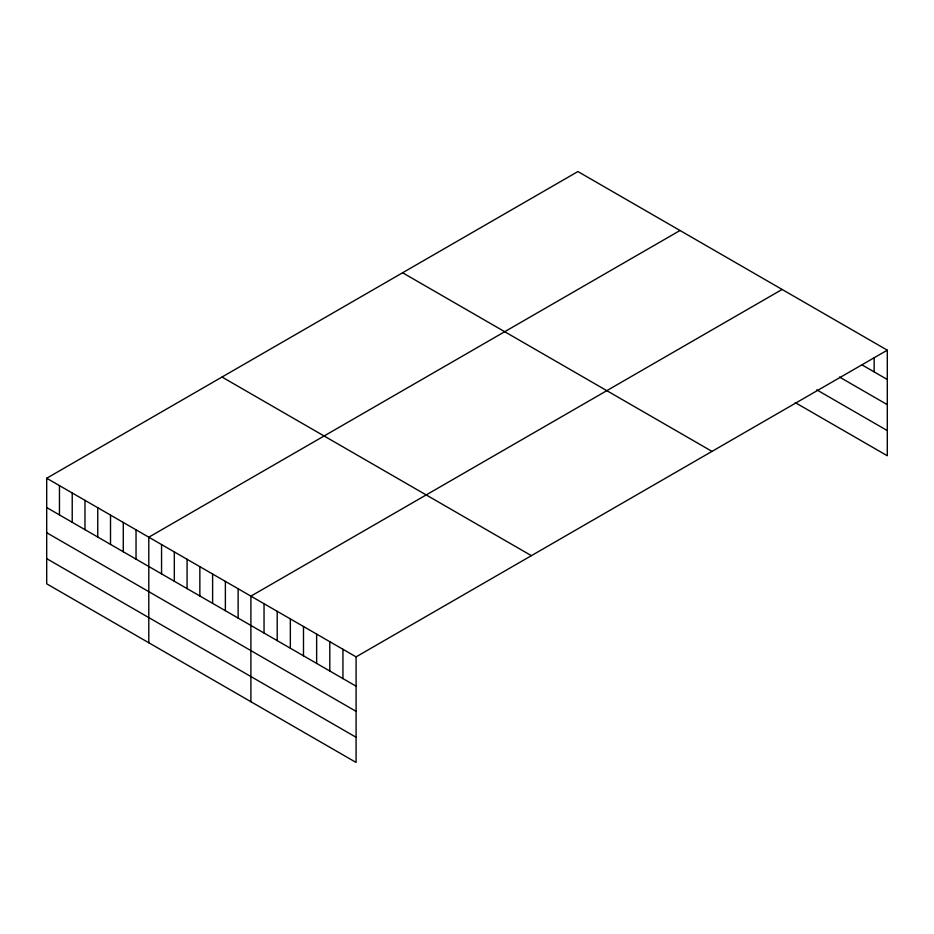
<?xml version="1.0" encoding="UTF-8"?>
<svg xmlns="http://www.w3.org/2000/svg" width="934" height="934" viewBox="0 0 934 934"><rect width="100%" height="100%" fill="white"/><g stroke="black" fill="none" stroke-linecap="round" stroke-linejoin="round"><path stroke-width="1.4" d="M46.7 478.243L356.087 656.871L356.087 762.448L46.7 583.82L46.7 478.243L577.913 171.552L887.3 350.18L887.3 455.757L795.254 402.612M680.01 230.5L148.798 537.19L148.798 642.767M782.108 289.447L250.896 596.137L250.896 701.714M356.087 656.871L887.3 350.18M862.199 364.996L887.3 379.484M839.491 377.044L887.3 404.656M816.771 389.863L887.3 430.586M402.612 272.763L712 451.391M222 377.032L531.388 555.66M46.7 507.559L356.087 686.175M46.7 532.719L356.087 711.346M46.7 558.649L356.087 737.276M874.154 357.944L874.154 371.895M342.941 649.282L342.941 678.586M329.795 641.693L329.795 670.997M316.638 634.093L316.638 663.409M303.492 626.504L303.492 655.808M290.346 618.915L290.346 648.219M277.2 611.326L277.2 640.631M264.042 603.726L264.042 633.042M238.135 588.77L238.135 618.074M225.374 581.403L225.374 610.708M212.613 574.036L212.613 603.341M199.853 566.669L199.853 595.974M187.08 559.303L187.08 588.607M174.319 551.924L174.319 581.24M161.559 544.557L161.559 573.873M136.037 529.823L136.037 559.127M123.276 522.456L123.276 551.76M110.516 515.089L110.516 544.394M97.755 507.722L97.755 537.027M84.982 500.355L84.982 529.66M72.222 492.989L72.222 522.293M59.461 485.61L59.461 514.926"/></g></svg>
